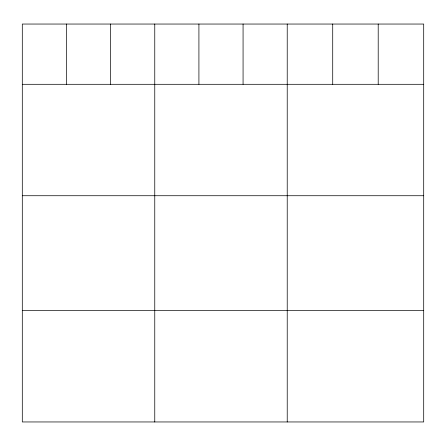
<?xml version="1.0" encoding="UTF-8"?>
<svg xmlns="http://www.w3.org/2000/svg" width="446" height="446" viewBox="0 0 446 446"><rect width="100%" height="100%" fill="white"/><g stroke="black" fill="none" stroke-linecap="round" stroke-linejoin="round"><path stroke-width="0.67" d="M423.7 84.305L423.7 421.955L22.3 421.955L22.3 24.045L423.7 24.045L423.7 84.305L22.3 84.305M22.3 195.727L423.7 195.727M22.3 310.533L423.7 310.533M378.208 24.045L378.208 84.305M332.716 24.045L332.716 84.305M287.224 24.045L287.224 421.955M243.07 24.045L243.07 84.305M198.916 24.045L198.916 84.305M154.762 24.045L154.762 421.955M110.608 24.045L110.608 84.305M66.454 24.045L66.454 84.305"/></g></svg>
